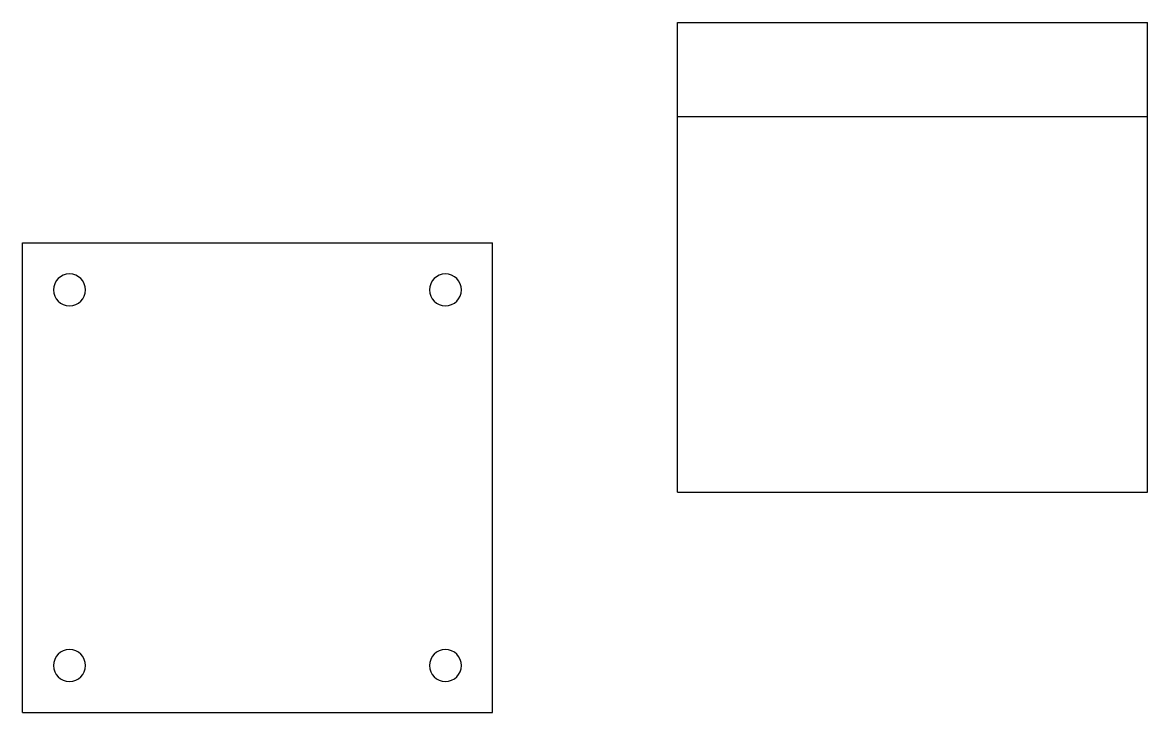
# Model space of a CAD drawing. Header units: inches. Extents: x -0.98 to 3.73, y -0.98 to 1.91.
import ezdxf

# ---------------------------------------------------------------- set-up
doc = ezdxf.new("R2010")
doc.units = ezdxf.units.IN
doc.layers.get('0').update_dxf_attribs({"linetype": 'CONTINUOUS'})

msp = doc.modelspace()

# ---------------------------------------------------------------- linework, layer by layer
at = {"color": 0, "linetype": 'CONTINUOUS'}
for p, q in [((1.76, 1.9085), (3.7285, 1.9085)), ((1.76, -0.06), (1.76, 1.9085)), ((3.7285, -0.06), (3.7285, 1.9085)), ((1.76, 1.5148), (3.7285, 1.5148)), ((-0.9843, -0.9843), (-0.9843, 0.9843)), ((-0.9843, 0.9843), (0.9843, 0.9843)), ((0.9843, -0.9843), (0.9843, 0.9843)), ((1.76, -0.06), (3.7285, -0.06)), ((-0.9843, -0.9843), (0.9843, -0.9843))]:
    msp.add_line(p, q, dxfattribs=at)
for centre, start, end in [((-0.7874, 0.7874), 360, 180), ((0.7874, 0.7874), 360, 180), ((-0.7874, 0.7874), 180, 0), ((0.7874, 0.7874), 180, 360), ((-0.7874, -0.7874), 360, 180), ((0.7874, -0.7874), 360, 180), ((-0.7874, -0.7874), 180, 360), ((0.7874, -0.7874), 180, 0)]:
    msp.add_arc(centre, 0.0669, start, end, dxfattribs=at)

doc.saveas('drawing.dxf')
